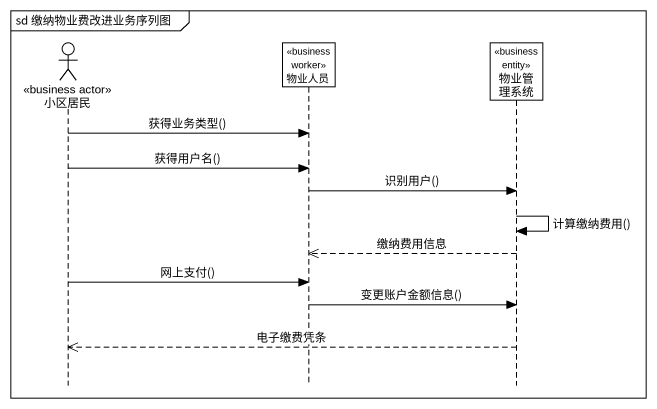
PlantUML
@startuml
mainframe sd 缴纳物业费改进业务序列图
hide footbox
actor 小区居民 <<business actor>>
participant 物业人员 <<business worker>>
participant 物业管理系统 <<business entity>>

小区居民 -> 物业人员 : 获得业务类型()
小区居民 -> 物业人员 : 获得用户名()
物业人员 -> 物业管理系统 : 识别用户()
物业管理系统 -> 物业管理系统 : 计算缴纳费用()
物业管理系统 -->> 物业人员 : 缴纳费用信息
小区居民 -> 物业人员 : 网上支付()
物业人员 -> 物业管理系统 : 变更账户金额信息()
物业管理系统 -->> 小区居民 : 电子缴费凭条
@enduml
